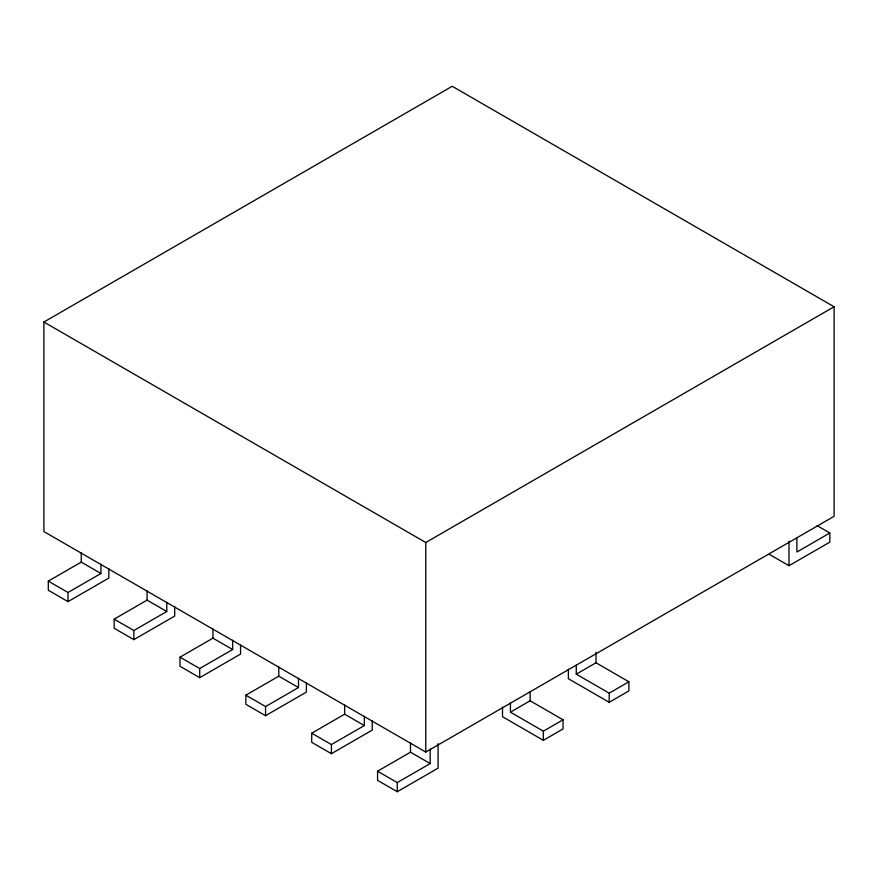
<?xml version="1.0" encoding="UTF-8"?>
<svg xmlns="http://www.w3.org/2000/svg" width="878" height="878" viewBox="0 0 878 878"><rect width="100%" height="100%" fill="white"/><g stroke="black" fill="none" stroke-linecap="round" stroke-linejoin="round"><path stroke-width="1.32" d="M43.9 322.028L452.225 86.285L834.1 306.762L834.1 516.308L425.775 752.051L43.9 531.574L43.9 322.028L425.775 542.505L834.1 306.762M108.839 568.516L108.839 578.053L68.012 601.628L48.312 590.246L48.312 581.115L81.237 562.107L100.937 573.488L100.937 564.225M48.312 581.115L68.012 592.496L100.937 573.488M174.689 606.544L174.689 616.071L133.862 639.645L114.162 628.264L114.162 619.144L147.087 600.135L166.787 611.505L166.787 602.242M114.162 619.144L133.862 630.514L166.787 611.505M240.539 644.562L240.539 654.088L199.712 677.662L180.012 666.292L180.012 657.161L212.937 638.152L232.637 649.522L232.637 640.26M180.012 657.161L199.712 668.531L232.637 649.522M306.389 682.579L306.389 692.105L265.562 715.68L245.862 704.31L245.862 695.178L278.787 676.17L298.487 687.54L298.487 678.277M245.862 695.178L265.562 706.549L298.487 687.54M372.239 720.597L372.239 730.123L331.412 753.697L311.712 742.327L311.712 733.196L344.637 714.187L364.337 725.557L364.337 716.294M311.712 733.196L331.412 744.566L364.337 725.557M438.089 743.633L438.089 768.14L397.262 791.715L377.562 780.344L377.562 771.213L410.487 752.205L430.187 763.575L430.187 749.022M510.425 702.905L510.425 712.168L530.125 700.787L563.05 719.795L563.05 728.927L543.35 740.308L502.512 716.733L502.512 707.196M576.275 664.887L576.275 674.15L595.975 662.769L628.9 681.778L628.9 690.909L609.2 702.29L568.362 678.716L568.362 669.179M377.562 771.213L397.262 782.583L430.187 763.575M769.282 554.325L788.993 565.706L829.82 542.132L829.82 533.001L796.895 552.01L796.895 537.457M510.425 712.168L543.35 731.176L563.05 719.795M576.275 674.15L609.2 693.159L628.9 681.778M817.078 525.637L829.82 533.001M788.993 541.199L788.993 565.706M609.2 693.159L609.2 702.29M595.975 652.189L595.975 662.769M543.35 731.176L543.35 740.308M530.125 691.524L530.125 700.787M425.775 542.505L425.775 752.051M410.487 742.942L410.487 752.205M397.262 782.583L397.262 791.715M344.637 704.924L344.637 714.187M331.412 744.566L331.412 753.697M278.787 666.907L278.787 676.17M265.562 706.549L265.562 715.68M212.937 628.889L212.937 638.152M199.712 668.531L199.712 677.662M147.087 590.872L147.087 600.135M133.862 630.514L133.862 639.645M81.237 552.855L81.237 562.107M68.012 592.496L68.012 601.628"/></g></svg>
